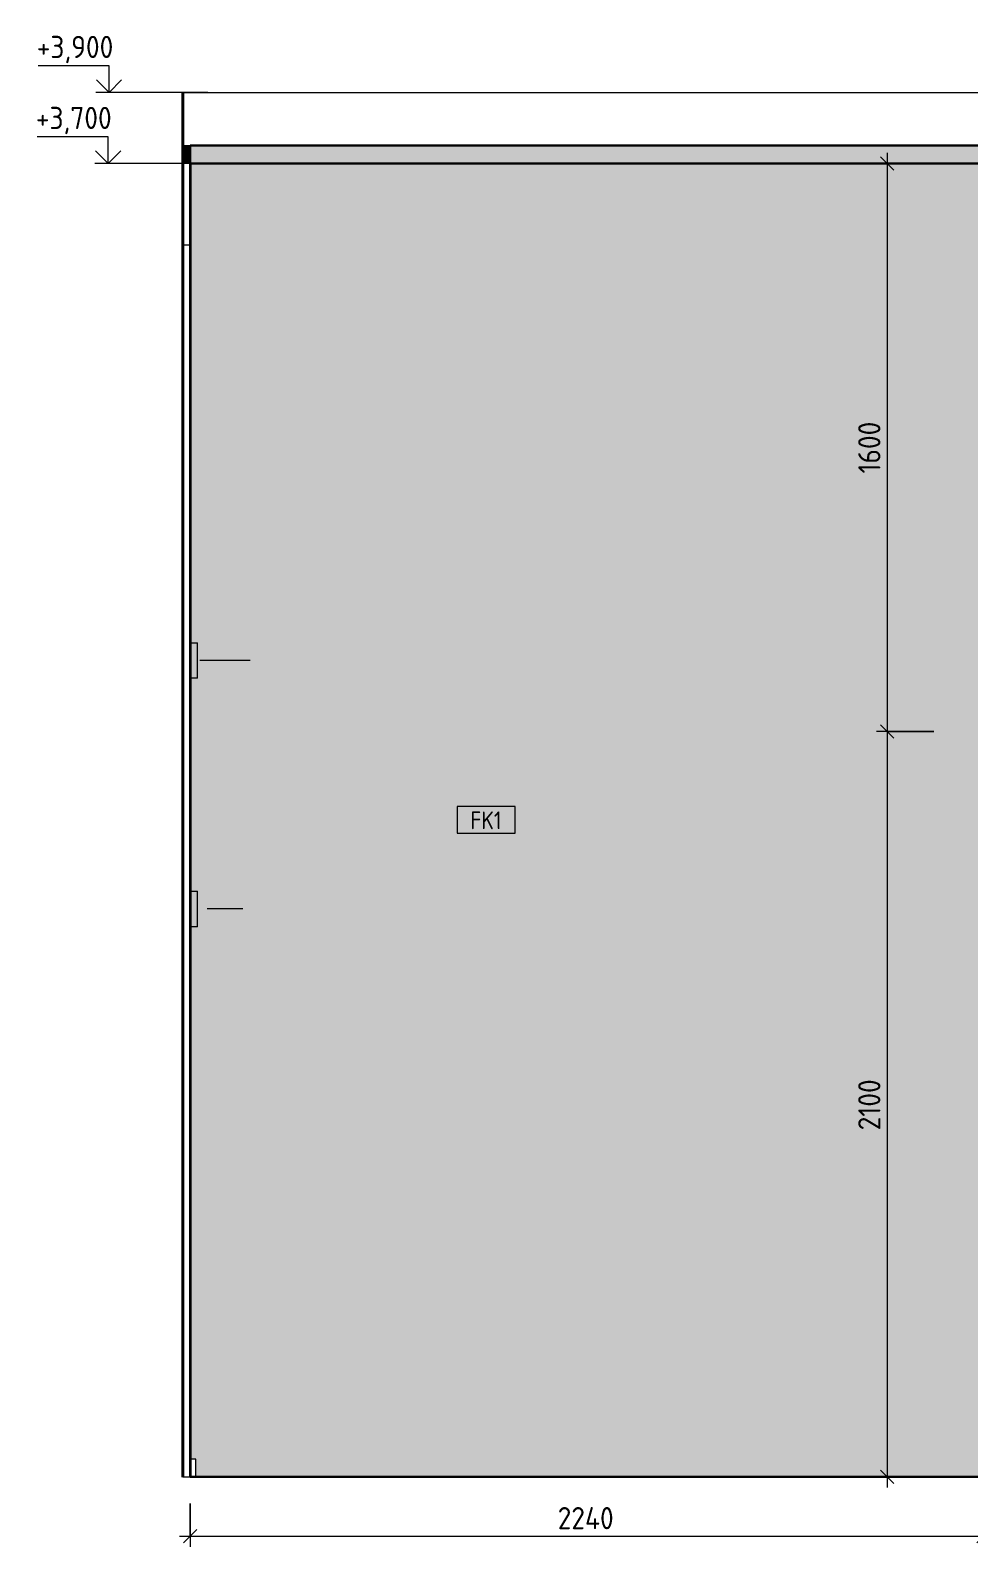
# Model space of a CAD drawing. Header units: millimetres. Extents: x 855 to 54851, y -2301 to 5636.
# Drawn here: x 30877 to 33521, y -196 to 4075 of the extents above; entities that cross this region are included whole.
import ezdxf

# ---------------------------------------------------------------- set-up
doc = ezdxf.new("R2010")
doc.units = ezdxf.units.MM
for name, color, linetype, lineweight in [('A-ANNO-DIMS', 7, 'Continuous', 9), ('A-ANNO-DIMS-25', 7, 'Continuous', 9), ('A-CLNG', 7, 'Continuous', 9), ('A-FLOR', 7, 'Continuous', 9), ('A-GENM', 7, 'Continuous', 9), ('A-WALL-IDEN', 7, 'Continuous', 9), ('A-WALL-PATT', 7, 'Continuous', 9), ('G-ANNO-DIMS', 7, 'Continuous', 9), ('G-ANNO-DIMS-1', 7, 'Continuous', 20), ('I-WALL', 7, 'Continuous', 9)]:
    doc.layers.add(name, color=color, linetype=linetype, lineweight=lineweight)
for name, color, linetype, lineweight, true_color in [('A-CLNG-1', 7, 'Continuous', 9, 0x787878), ('A-CLNG-FNSH-1', 7, 'Continuous', 30, 0x3c3c3c), ('A-FLOR-FNSH-1', 7, 'Continuous', 30, 0x3c3c3c), ('A-WALL-5', 7, 'Continuous', 40, 0x3c3c3c), ('A-WALL-FNSH-3', 7, 'Continuous', 30, 0x3c3c3c), ('I-WALL-1', 7, 'Continuous', 9, 0x787878), ('Q-SPCQ-1', 9, 'Continuous', 9, 0x808080), ('Q-SPCQ-2', 7, 'Continuous', 9, 0x7f7f7f)]:
    doc.layers.add(name, color=color, linetype=linetype, lineweight=lineweight, true_color=true_color)
doc.styles.add('GOST Common_7', font='GOST_Common.ttf', dxfattribs={"width": 0.9, "height": 50})
doc.styles.add('ISOCPEUR_2', font='isocpeur.ttf', dxfattribs={"width": 0.9, "height": 62.5})
doc.dimstyles.new('ISO-2_5_0_9К_БОЛЬШОЙ_1', dxfattribs={"dimscale": 304.8, "dimtxt": 62.248823, "dimasz": 0.123031, "dimexe": 0.098425, "dimexo": 0.246063, "dimgap": 0, "dimtad": 1, "dimdec": 0, "dimrnd": 10, "dimzin": 0, "dimdsep": 46, "dimtxsty": 'ISOCPEUR_2', "dimblk1": 'OBLIQUE', "dimblk2": 'OBLIQUE', "dimsah": 1, "dimcen": 0.09, "dimdle": 0.098425, "dimazin": 0, "dimtfac": 1, "dimtdec": 4, "dimtix": 1, "dimtmove": 0, "dimatfit": 3, "dimfxl": 1, "dimtvp": 1, "dimtolj": 1, "dimtzin": 0, "dimarcsym": 2})

# ---------------------------------------------------------------- blocks, each defined once
blk = doc.blocks.new('Плинтус - Плинтус светлый _сад_-32860281-Развертка 1_67-2')
at = {"layer": 'A-GENM'}
for p, q in [((-5144, 50), (-5159, 50)), ((-5159, 50), (-5159, 0)), ((-5144, 0), (-5144, 50)), ((-5159, 0), (-5144, 0))]:
    blk.add_line(p, q, dxfattribs=at)
blk = doc.blocks.new('оповещатель охранно-звуковойrfa - Сигнальная лампа-29714515-Развертка 1_67-2')
at = {"layer": 'Q-SPCQ-2'}
blk.add_hatch(color=256, dxfattribs=at).paths.add_polyline_path([(-5139, 2250), (-5139, 2350), (-5159, 2350), (-5159, 2250)])
at = {"layer": 'Q-SPCQ-1'}
for p, q in [((-5159, 2350), (-5139, 2350)), ((-5139, 2250), (-5139, 2350)), ((-4990.7, 2300), (-5132.3, 2300)), ((-4990.6, 2300), (-5132.3, 2300)), ((-4990.7, 2300), (-5132.3, 2300)), ((-4990.6, 2300), (-5132.3, 2300)), ((-5062, 2300), (-5062, 2300)), ((-5139, 2250), (-5159, 2250))]:
    blk.add_line(p, q, dxfattribs=at)
blk = doc.blocks.new('Проводная кнопка сброса GC-0421W1 - Кнопка выхода 2-29715370-Развертка 1_67-2')
at = {"layer": 'Q-SPCQ-2'}
blk.add_hatch(color=256, dxfattribs=at).paths.add_polyline_path([(-5139, 1550), (-5139, 1650), (-5159, 1650), (-5159, 1550)])
at = {"layer": 'Q-SPCQ-1'}
for p, q in [((-5159, 1650), (-5139, 1650)), ((-5139, 1550), (-5139, 1650)), ((-5012.7, 1600), (-5111.7, 1600)), ((-5011.8, 1600), (-5110.8, 1600)), ((-5062, 1600), (-5062, 1600)), ((-5061.3, 1600), (-5061.3, 1600)), ((-5139, 1550), (-5159, 1550))]:
    blk.add_line(p, q, dxfattribs=at)
blk = doc.blocks.new('DIMBLOCK24-Развертка 1_67-2')
at = {"layer": 'A-ANNO-DIMS-25', "lineweight": 20}
for p, q in [((33291, 3700), (33272.3, 3718.8)), ((33291, 3700), (33309.8, 3681.2)), ((33291, 2100), (33272.3, 2118.7)), ((33291, 2100), (33309.8, 2081.2))]:
    blk.add_line(p, q, dxfattribs=at)
at = {"layer": 'A-ANNO-DIMS-25'}
for p, q in [((33291, 3730), (33291, 2100)), ((33242.5, 3700), (33321, 3700)), ((33291, 3700), (33242.5, 3700)), ((33422.4, 2100), (33261, 2100)), ((33291, 2100), (33422.4, 2100))]:
    blk.add_line(p, q, dxfattribs=at)
at = {"layer": 'A-ANNO-DIMS-25', "color": 0, "insert": (33209.4, 2826.4), "char_height": 62.5, "width": 176.691, "attachment_point": 1, "rotation": 90, "line_spacing_factor": 1.149209, "style": 'ISOCPEUR_2'}
blk.add_mtext('1600', dxfattribs=at)
blk = doc.blocks.new('_Oblique')
at = {"color": 0, "linetype": 'ByBlock', "lineweight": -2}
blk.add_line((-0.5, -0.5), (0.5, 0.5), dxfattribs=at)
blk = doc.blocks.new('DIMBLOCK25-Развертка 1_67-2')
at = {"layer": 'A-ANNO-DIMS-25'}
for p, q in [((33422.4, 2100), (33261, 2100)), ((33291, 2100), (33291, -30)), ((33291, 2100), (33422.4, 2100)), ((33242.5, 0), (33321, 0)), ((33291, 0), (33242.5, 0))]:
    blk.add_line(p, q, dxfattribs=at)
at = {"layer": 'A-ANNO-DIMS-25', "lineweight": 20}
for p, q in [((33291, 2100), (33272.3, 2118.7)), ((33291, 2100), (33309.8, 2081.2)), ((33291, 0), (33272.3, 18.8)), ((33291, 0), (33309.8, -18.8))]:
    blk.add_line(p, q, dxfattribs=at)
at = {"layer": 'A-ANNO-DIMS-25', "color": 0, "insert": (33209.4, 976.4), "char_height": 62.5, "width": 176.691, "attachment_point": 1, "rotation": 90, "line_spacing_factor": 1.149209, "style": 'ISOCPEUR_2'}
blk.add_mtext('2100', dxfattribs=at)
blk = doc.blocks.new('М_стена_0001 - Типоразмер_без рамки-25382661-Развертка 1_67-2')
at = {"layer": 'A-WALL-IDEN'}
for p, q in [((-4244, 1888.1), (-4407.3, 1888.1)), ((-4407.3, 1888.1), (-4407.3, 1813.1)), ((-4244, 1813.1), (-4244, 1888.1)), ((-4407.3, 1813.1), (-4244, 1813.1))]:
    blk.add_line(p, q, dxfattribs=at)
blk = doc.blocks.new('Высотные отметки - Стрелка_Верх-17668718-Развертка 1_67-2')
at = {"layer": 'G-ANNO-DIMS'}
for p, q in [((-5388.3, 3975), (-5588.3, 3975)), ((-5388.3, 3900), (-5388.3, 3975)), ((-5350.4, 3900), (-5425.4, 3900))]:
    blk.add_line(p, q, dxfattribs=at)
at = {"layer": 'G-ANNO-DIMS-1'}
for q in [(-5423.6, 3935.4), (-5352.9, 3935.4)]:
    blk.add_line((-5388.3, 3900), q, dxfattribs=at)
blk = doc.blocks.new('DIMBLOCK26-Развертка 1_67-2')
at = {"layer": 'A-ANNO-DIMS-25'}
for p, q in [((31327.4, -75), (31327.4, -196.3)), ((31327.4, -166.3), (31327.4, -75.1)), ((33562.4, -75), (33562.4, -196.3)), ((33562.4, -166.3), (33562.4, -75.1)), ((31297.4, -166.3), (33562.4, -166.3))]:
    blk.add_line(p, q, dxfattribs=at)
at = {"layer": 'A-ANNO-DIMS-25', "lineweight": 20}
for p, q in [((31327.4, -166.3), (31308.6, -185.1)), ((31327.4, -166.3), (31346.1, -147.6)), ((33562.4, -166.3), (33543.6, -185.1)), ((33562.4, -166.3), (33581.1, -147.6))]:
    blk.add_line(p, q, dxfattribs=at)
at = {"layer": 'A-ANNO-DIMS-25', "color": 0, "insert": (32362.9, -84.7), "char_height": 62.5, "width": 196.802, "attachment_point": 1, "line_spacing_factor": 1.149209, "style": 'ISOCPEUR_2'}
blk.add_mtext('2240', dxfattribs=at)

msp = doc.modelspace()

# ---------------------------------------------------------------- hatches: boundary and pattern name
at = {"layer": 'A-CLNG'}
msp.add_hatch(color=256, dxfattribs=at).paths.add_polyline_path([(31307.4, 3700), (31327.4, 3700), (31327.4, 3750), (31307.4, 3750)])
at = {"layer": 'A-CLNG-1'}
msp.add_hatch(color=256, dxfattribs=at).paths.add_polyline_path([(35987.4, 3700), (36317.4, 3700), (36317.4, 3750), (31327.4, 3750), (31327.4, 3700), (35967.4, 3700)])
at = {"layer": 'A-WALL-PATT'}
h = msp.add_hatch(color=256, dxfattribs=at)
h.paths.add_polyline_path([(31343.4, 0), (33562.4, 0), (33562.4, 2100), (34962.4, 2100), (34962.4, 0), (35966.4, 0), (35966.4, 497.9), (35950.1, 497.9), (35950.1, 520), (35966.4, 520), (35966.4, 3700), (31328.4, 3700), (31328.4, 2350), (31348.4, 2350), (31348.4, 2250), (31328.4, 2250), (31328.4, 1650), (31348.4, 1650), (31348.4, 1550), (31328.4, 1550), (31328.4, 50), (31343.4, 50), (31343.4, 14.1)])
h.paths.add_polyline_path([(35950.1, 100), (35950.1, 470), (35966.1, 470), (35966.1, 100)])
at = {"layer": 'I-WALL'}
msp.add_hatch(color=256, dxfattribs=at).paths.add_polyline_path([(31308.4, 3470), (31308.4, 3700), (31307.4, 3700), (31307.4, 3470)])
at = {"layer": 'I-WALL-1'}
h = msp.add_hatch(dxfattribs=at)
h.set_pattern_fill('FP_10', color=256, style=0, pattern_type=2)
h.set_pattern_definition([(45, (36487.38, 0), (-14.25598, 14.25598), []), (45, (36501.636, 0), (-14.25598, 14.25598), [25.202, -5.04, 0.8382, -4.202])])
h.paths.add_polyline_path([(31307.4, -0.1), (31307.4, 3900), (31307.1, 3900), (31307.1, -0.1)])

# ---------------------------------------------------------------- linework, layer by layer
at = {"layer": 'A-CLNG'}
for p, q in [((31307.4, 3750), (31327.4, 3750)), ((31327.4, 3700), (31308.4, 3700))]:
    msp.add_line(p, q, dxfattribs=at)
at = {"layer": 'A-CLNG-FNSH-1'}
for p, q in [((36317.4, 3750), (31327.4, 3750)), ((31327.4, 3750), (31327.4, 3700)), ((31328.4, 3700), (36316.4, 3700))]:
    msp.add_line(p, q, dxfattribs=at)
at = {"layer": 'A-FLOR'}
for p, q in [((31307.4, 3900), (36337.4, 3900)), ((36337.4, -0.1), (31307.1, -0.1))]:
    msp.add_line(p, q, dxfattribs=at)
at = {"layer": 'A-FLOR-FNSH-1'}
for p, q in [((31327.4, 0), (31327.4, -0.4)), ((36316.4, 0), (31328.4, 0))]:
    msp.add_line(p, q, dxfattribs=at)
at = {"layer": 'A-WALL-5'}
for p, q in [((31307.4, 3900), (31307.1, 3900)), ((31307.4, -0.4), (31307.4, 3900))]:
    msp.add_line(p, q, dxfattribs=at)
at = {"layer": 'A-WALL-FNSH-3'}
for p, q in [((31327.4, 3700), (31327.4, 0)), ((31328.4, 3700), (31327.4, 3700)), ((31328.4, 0), (31328.4, 3700)), ((31327.4, 0), (31328.4, 0))]:
    msp.add_line(p, q, dxfattribs=at)
at = {"layer": 'G-ANNO-DIMS'}
for p, q in [((31377, 3900), (31099.1, 3900)), ((31442, 3700), (31096.6, 3700))]:
    msp.add_line(p, q, dxfattribs=at)
at = {"layer": 'I-WALL'}
for p, q in [((31307.4, 3700), (31308.4, 3700)), ((31308.4, 3700), (31308.4, 3470)), ((31327.4, 3470), (31307.4, 3470)), ((31307.4, 0), (31327.4, 0))]:
    msp.add_line(p, q, dxfattribs=at)

# ---------------------------------------------------------------- block references
at = {"layer": 'A-GENM'}
msp.add_blockref('Плинтус - Плинтус светлый _сад_-32860281-Развертка 1_67-2', (36487.4, 0), dxfattribs=at)
at = {"layer": 'A-WALL-IDEN'}
msp.add_blockref('М_стена_0001 - Типоразмер_без рамки-25382661-Развертка 1_67-2', (36487.4, 0), dxfattribs=at)
at = {"layer": 'G-ANNO-DIMS'}
for p in [(36487.4, 0), (36484.9, -200)]:
    msp.add_blockref('Высотные отметки - Стрелка_Верх-17668718-Развертка 1_67-2', p, dxfattribs=at)
at = {"layer": 'Q-SPCQ-1'}
for name in ['оповещатель охранно-звуковойrfa - Сигнальная лампа-29714515-Развертка 1_67-2', 'Проводная кнопка сброса GC-0421W1 - Кнопка выхода 2-29715370-Развертка 1_67-2']:
    msp.add_blockref(name, (36487.4, 0), dxfattribs=at)

# ---------------------------------------------------------------- texts
at = {"layer": 'A-WALL-IDEN', "insert": (32116.9, 1874.5), "char_height": 50, "width": 111.835, "attachment_point": 1, "style": 'GOST Common_7'}
msp.add_mtext('FK1', dxfattribs=at)

# ---------------------------------------------------------------- dimensions: what is measured, and where the dimension line sits
at = {"layer": 'A-ANNO-DIMS'}
for base, p1, p2, override, picture, middle in [((33291, 2100), (33317.5, 3700), (33497.4, 2100), {"dimpost": '<>', "dimfxl": 1610.074793}, 'DIMBLOCK24-Развертка 1_67-2', (33259.8, 2900)), ((33291, 0), (33497.4, 2100), (33317.5, 0), {"dimpost": '<>', "dimfxl": 2107.686134}, 'DIMBLOCK25-Развертка 1_67-2', (33259.8, 1050))]:
    dim = msp.add_linear_dim(base=base, p1=p1, p2=p2, angle=90, dimstyle='ISO-2_5_0_9К_БОЛЬШОЙ_1', override=override, dxfattribs=at)
    dim.commit()
    dim.dimension.update_dxf_attribs({"geometry": picture, "text_midpoint": middle})
dim = msp.add_linear_dim(base=(33562.4, -166.3), p1=(31327.4, 0), p2=(33562.4, 0), dimstyle='ISO-2_5_0_9К_БОЛЬШОЙ_1', override={"dimpost": '<>', "dimfxl": 2235.000005}, dxfattribs=at)
dim.commit()
dim.dimension.update_dxf_attribs({"geometry": 'DIMBLOCK26-Развертка 1_67-2', "text_midpoint": (32444.9, -135.1)})

# ---------------------------------------------------------------- next in the draw order: texts
at = {"layer": 'G-ANNO-DIMS', "char_height": 62.5, "width": 254.705, "attachment_point": 1, "line_spacing_factor": 1.149209, "style": 'ISOCPEUR_2', "bg_fill": 3, "box_fill_scale": 1.25, "bg_fill_color": 256, "bg_fill_true_color": 13158600, "bg_fill_transparency": 0}
for s, insert in [('+3,900', (30895.5, 4059.2)), ('+3,700', (30893, 3859.2))]:
    msp.add_mtext(s, dxfattribs=dict(at, insert=insert))

doc.saveas('drawing.dxf')
